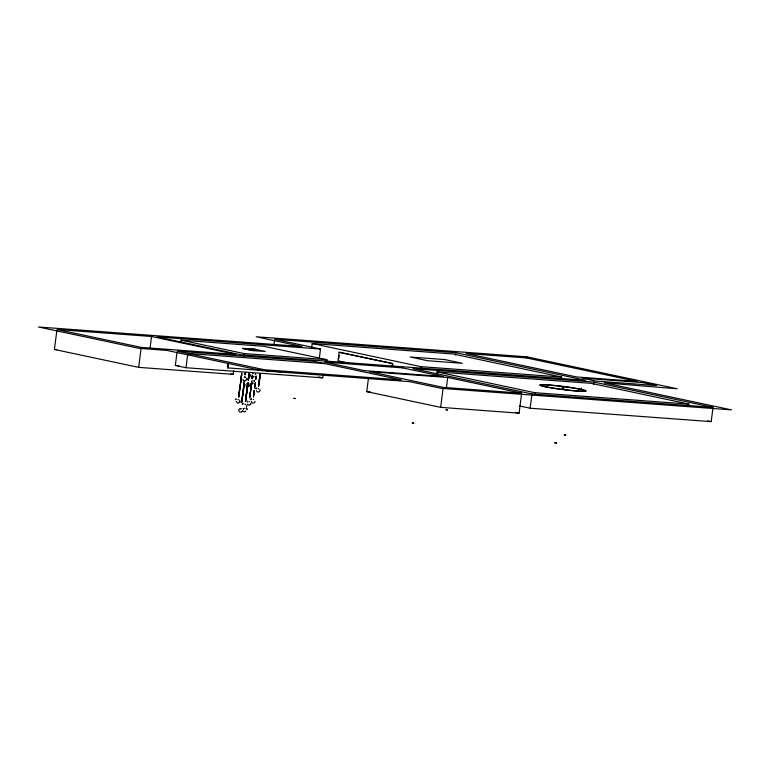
<?xml version="1.0" encoding="UTF-8"?>
<svg xmlns="http://www.w3.org/2000/svg" width="770" height="770" viewBox="0 0 770 770"><rect width="100%" height="100%" fill="white"/><g stroke="black" fill="none" stroke-linecap="round" stroke-linejoin="round"><path stroke-width="1.16" d="M242.377 411.016C241.097 414.222 236.785 410.41 239.701 408.706M255.852 388.629C257.209 389.591 256.737 386.79 255.89 388.484M254.35 380.813C253.032 379.697 254.697 382.95 254.504 381.121M250.953 403.326L250.837 404.009M258.576 386.425L258.566 385.423M260.221 373.989L260.058 376.578M260.308 374.008L260.154 375.712M258.662 385.433L258.884 382.401M255.813 379.629L255.813 378.696M244.167 383.094L243.532 389.832M245.245 373.97L245.168 374.692L245.322 373.238M243.898 385.645L241.53 402.72L244.417 380.755M245.351 373.845L245.486 372.468M245.428 373.864L245.572 372.478M255.9 378.705L256.015 376.8M253.484 397.243L253.532 395.924M249.037 373.797L248.768 376.982M241.097 378.917L241.126 377.935M245.399 401.68L245.553 400.227M248.575 378.734L249.153 372.796M252.329 377.156L252.31 377.993L252.425 376.857M253.677 394.596L253.609 395.934L253.773 394.538M255.996 377.762L256.092 376.809M258.556 386.078L259.009 381.391M258.643 386.097L258.72 385.414M240.702 382.469L241.029 378.907M244.369 381.939L244.494 380.765M247.661 385.683L247.738 384.326M248.893 375.269L248.431 379.899M249.085 374.153L249.23 372.805M238.681 397.397L239.431 390.39M241.202 377.945L241.597 373.922M243.772 387.002L242.81 395.511M245.63 400.236L246.448 392.777M248.19 380.034L248.431 377.916M248.931 374.846L248.633 378.051M241.674 373.941L240.259 386.078M247.189 389.812L247.709 384.605M247.507 387.05L247.796 384.615M251.078 387.887L251.732 381.708M251.809 381.718L251.53 384.153M238.835 396.021L238.989 394.635M241.318 376.954L241.549 374.952M253.754 394.606L254.158 390.563M255.188 385.308L255.38 382.998M259.971 376.559L259.856 378.311M241.809 373.036L241.376 377.098M247.565 385.866L247.343 388.436M247.42 387.137L246.843 392.594M249.644 397.994L249.923 395.068M252.156 378.657L252.204 377.598M252.406 376.674L252.531 375.635M252.608 375.644L252.358 377.733M253.908 393.268L254.235 390.583M248.556 376.838L248.267 380.053L248.691 376.241M251.309 385.375L250.597 391.632M255.245 384.143L255.043 386.463M238.738 396.454L239.807 387.57M245.572 400.833L245.697 399.197L245.678 400.208M249.817 396.54L250.298 392.142M259.875 377.425L259.057 383.441M249.278 373.181L249.153 374.759M249.249 373.979L249.355 373.2M252.31 378.253L252.31 377.685M256.266 375.953L256.092 377.906M238.816 396.463L239.701 389.678M240.336 384.856L239.605 390.881M243.281 391.237L242.406 398.331M245.774 399.216L246.323 394.317L245.745 399.697M248.633 376.848L248.98 373.614M247.295 386.887L246.477 395.376M247.18 389.707L247.266 388.417M248.498 378.59L248.286 380.188L248.845 375.077M252.464 375.5L252.146 378.773M252.406 376.569L252.541 375.519M233.666 370.842L233.214 374.364L138.648 367.357L54.42 349.464L56.836 330.667M138.648 367.357L141.054 348.56M150.044 348.242L151.546 336.5L56.98 329.483L141.208 347.386L235.774 354.392L151.546 336.5M323.15 374.278L322.697 377.839L186.003 367.714L175.339 365.452L177.013 352.371M180.729 342.534L181.027 340.157L263.937 346.298L326.846 359.667L326.538 362.044M186.003 367.714L187.678 354.633M228.507 362.583L227.824 367.935L228.016 363.575M243.628 355.904L243.936 353.526L181.027 340.157M274.053 344.036L274.505 340.465M311.754 347.106L312.206 343.536L452.933 353.969L561.686 377.069L561.378 379.456M319.29 358.531L320.503 349.022L274.659 339.281L455.715 352.699L585.787 380.332L241.145 354.787L156.926 336.894L320.503 349.022M348.454 363.026L338.02 360.803L339.118 352.246L392.873 363.604L392.604 365.75M338.742 358.704L339.156 355.49M521.646 393.181L443.222 387.368L369.302 371.669L447.726 377.473L521.646 393.181L519.096 413.163L440.661 407.349L366.741 391.641L368.397 378.715M392.151 365.712L392.421 363.575L339.118 352.246M420.651 369.022L420.959 366.645L312.206 343.536M436.706 374.287L437.014 371.91L591.177 383.344L688.909 404.106L688.611 406.483M440.661 407.349L443.068 388.542M446.379 388.051L447.726 377.473M455.417 355.076L455.715 352.699M530.135 408.216L531.954 393.951L412.903 368.657L593.968 382.074L713.02 407.369L711.191 421.633L530.135 408.216L519.625 405.983M534.438 395.058L534.746 392.681L437.014 371.91M562.957 388.013L563.149 386.55M581.196 389.505L581.456 388.061M593.66 384.451L593.968 382.074M245.977 397.58L246.583 393.971M247.103 389.697L246.843 392.267M250.183 393.614L250.847 389.119M244.562 380.9L244.321 383.306M248.768 375.779L249.056 373.633M256.141 376.925L255.967 378.869M239.691 388.994L240.028 387.272M259.095 381.4L259.769 376.376M246.525 392.796L246.65 391.285M246.939 390.977L245.89 398.706M250.26 394.105L250.519 391.622M244.408 382.093L243.984 385.664M249.076 374.749L248.931 376.318M246.285 396.762L246.4 395.356M250.491 390.679L250.885 387.791M250.558 390.698L251.588 382.95M239.884 387.589L240.192 384.779M241.241 378.118L240.962 380.12M248.922 375.086L249.008 373.912M246.4 394.336L246.775 391.102M250.346 392.864L249.769 397.464M246.727 391.304L247.074 388.34M245.899 399.495L246.208 396.743M251.732 381.91L251.164 386.386M253.725 395.453L253.908 393.672M240.076 386.184L240.74 381.083M245.332 373.614L245.158 374.788L245.409 373.623M246.631 392.719L246.852 391.122M247.488 386.858L247.738 384.557M259.654 379.167L258.932 384.076M248.97 375.529L248.7 377.849M246.015 398.119L245.697 400.843M247.555 401.18L247.844 402.056L247.055 401.613M254.514 387.878L255.101 383.912M254.6 387.897L254.986 385.241M259.23 380.39L259.692 377.377M245.245 374.432L245.322 373.941M245.322 374.441L245.361 373.7M249.836 396.521L250.009 395.318M240.885 380.101L240.471 383.431M239.191 393.21L239.364 392.046M247.574 385.703L247.083 389.533M246.41 394.779L245.88 398.206M242.319 398.311L241.809 402.132M248.383 379.774L248.402 379.158M254.331 391.025L253.917 394.125M254.408 391.035L254.061 393.278M242.107 399.697L241.722 402.113M248.739 377.069L248.431 379.475M247.372 386.896L247.517 385.452M239.98 401.998L239.682 400.236M255.188 383.932L255.313 382.623M255.034 401.305C255.053 403.615 251.29 403.74 251.318 401.324M258.874 384.403L258.903 383.73M242.406 404.202L243.224 403.499L242.483 404.067M259.856 376.395L260.087 374.721M235.428 399.678L236.188 398.937L235.514 399.543M247.122 409.255L246.323 408.264L247.17 409.217M244.427 377.57L244.908 376.607L245.216 377.579M248.017 383.749C250.009 383.662 247.334 381.631 247.565 383.402M250.51 399.572L251.434 398.716L250.529 399.466M236.294 401.363L237.699 403.268L239.961 402.056M247.382 404.144L249.182 405.338L250.75 404.212M250.847 374.499C249.509 376.54 252.983 378.715 254.071 376.376M242.743 410.911L244.369 411.998L245.909 411.055M253.253 383.152L251.848 384.278L250.308 383.73M246.544 407.186L246.872 405.078M246.41 383.787C243.917 386.453 249.932 388.446 249.499 384.808M255.63 374.634L255.322 373.893M243.551 409.236L243.262 408.466L243.705 409.217M253.532 349.917L254.899 350.177M446.167 409.784L447.351 409.986M555.18 442.808L555.815 442.856M555.141 442.75L556.363 443.01L555.69 442.914M252.608 373.7L253.08 373.777M251.925 380.572L252.117 380.601M248.017 383.19L248.123 383.258M247.661 383.681L248.161 383.72M258.566 388.475L258.268 388.407M258.508 388.937L258.46 388.937M238.508 399.649L238.017 399.582L238.536 399.63M253.186 399.428L253.561 399.495M249.442 401.671L249.211 401.661M245.187 404.135L245.101 404.067M240.923 408.61L241.251 408.639M244.976 408.321L244.571 408.254M240.673 409.053L240.875 409.072M254.986 349.291L242.714 348.387L252.666 350.619L265.207 351.447L255.236 349.33L242.848 348.521M254.88 349.368L255.409 349.474M242.733 348.387L252.685 350.504M245.11 377.204L245.197 377.233M245.37 404.597L245.245 404.606M253.32 349.782L254.976 350.032M254.783 350.061L253.138 349.975M243.936 353.526L326.846 359.667M420.959 366.645L561.686 377.069M187.832 353.449L324.517 363.575M54.42 349.464L56.816 349.638M227.468 367.858L262.483 370.505M266.064 370.765L273.235 371.294M276.825 371.564L281.252 371.843M175.339 365.452L178.938 365.712M534.746 392.681L688.909 404.106M531.954 393.951L713.02 407.369M366.741 391.641L370.312 391.901M293.803 398.408L295.333 398.523M445.974 409.804L447.505 409.909M412.287 423.134L413.817 423.25M564.323 434.944L565.854 435.05M554.987 442.827L556.518 442.942M565.151 434.963C563.428 434.819 566.816 435.175 565.026 435.031M413.115 423.163C411.334 423.019 414.799 423.365 412.99 423.221M253.84 349.975L253.349 349.898M561.946 387.791L563.977 388.224M707.688 420.892L711.191 421.633M325.585 361.034L327.924 361.534M515.573 412.412L519.096 413.163M318.433 376.934L322.697 377.839M564.477 434.867L565.7 435.127M230.875 373.873L233.214 374.364M412.441 423.067L413.663 423.327M293.957 398.331L295.131 398.533M556.277 442.933L555.228 442.837M259.904 389.312C261.242 391.574 257.045 393.46 256.516 390.736M246.4 378.388C247.497 380.852 243.108 381.958 242.877 379.283M526.872 356.837L256.179 336.779L302.023 346.519L38.5 326.99L139.072 348.358L166.859 350.417L262.464 370.726L409.457 381.622L441.085 388.34L731.5 409.871L604.267 382.834L677.196 388.783L526.872 356.837M526.526 357.944L466.023 353.459L576.547 376.944L637.05 381.429L526.526 357.944M444.791 359.571L410.189 357.011L427.774 360.745L462.385 363.315L444.791 359.571M642.382 382.565L581.879 378.08L596.096 381.102L656.598 385.587L642.382 382.565M313.862 361.313L177.167 351.178L264.591 369.754L401.286 379.889L313.862 361.313M402.594 367.887L324.17 362.073L364.682 370.688L443.106 376.492L402.594 367.887M546.758 386.954A22.224 1.473 7.3 0 0 583.997 391.131A22.224 1.473 7.3 0 0 558.106 385.943A22.224 1.473 7.3 0 0 546.758 386.954M545.863 386.896A23.437 1.55 7.3 0 0 585.152 391.304A23.437 1.55 7.3 0 0 557.846 385.828A23.437 1.55 7.3 0 0 545.863 386.896"/></g></svg>
